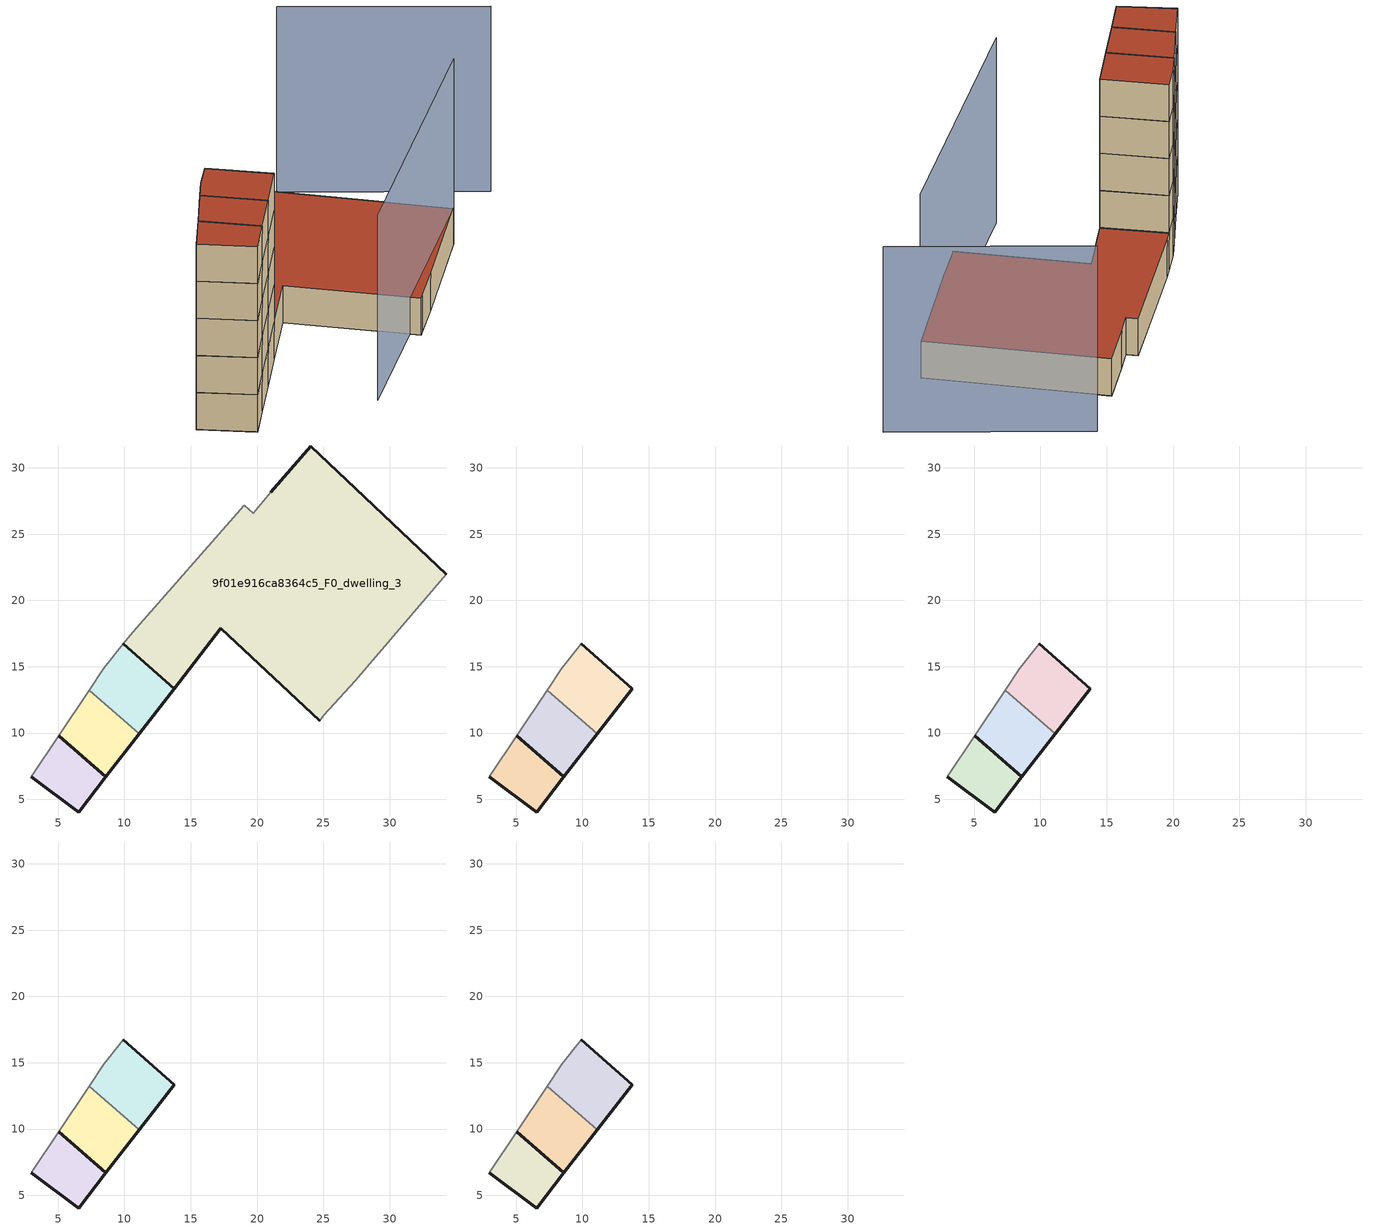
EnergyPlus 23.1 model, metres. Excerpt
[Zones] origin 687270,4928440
9f01e916ca8364c5_F0_dwelling_0
 floor ground (EU_floor_Construction): 6.55,4.05 8.6,6.7 5.06,9.81 2.99,6.69 z0
 wall outside (EU_wall_Construction): 5.06,9.81 8.6,6.7 6.55,4.05 2.99,6.69 z0:3
 wall adiabatic (EU_wall_Construction): 2.99,6.69 5.06,9.81 z0:3
9f01e916ca8364c5_F0_dwelling_1
 floor ground (EU_floor_Construction): 8.6,6.7 11.1,9.94 7.34,13.25 5.06,9.81 z0
 wall outside (EU_wall_Construction): 11.1,9.94 8.6,6.7 5.06,9.81 z0:3
 wall adiabatic (EU_wall_Construction): 5.06,9.81 7.34,13.25 z0:3
 wall to 9f01e916ca8364c5_F0_dwelling_2 (EU_wall_Construction): 7.34,13.25 11.1,9.94 z0:3
9f01e916ca8364c5_F0_dwelling_2
 floor ground (EU_floor_Construction): 11.1,9.94 13.74,13.36 9.91,16.73 8.44,14.9 7.34,13.25 z0
 wall outside (EU_wall_Construction): 9.9,16.73 13.74,13.36 11.1,9.94 z0:3
 wall adiabatic (EU_wall_Construction): 7.34,13.25 8.44,14.9 9.91,16.73 z0:3
9f01e916ca8364c5_F0_dwelling_3
 floor ground (EU_floor_Construction): 27.4,13.96 34.25,21.97 24.04,31.65 21.03,28.17 19.71,26.59 19.03,27.19 10.61,17.61 9.91,16.73 13.74,13.36 17.25,17.89 24.72,10.94 25.04,11.34 z0
 wall outside (EU_wall_Construction): 21.03,28.17 24.04,31.65 34.25,21.97 / 24.72,10.94 17.25,17.89 13.74,13.36 9.9,16.73 z0:3
 wall adiabatic (EU_wall_Construction): 9.91,16.73 10.61,17.61 19.03,27.19 19.71,26.59 21.03,28.17 / 34.25,21.97 27.4,13.96 25.04,11.34 24.72,10.94 z0:3
 roof outside (EU_roof_Construction): 34.25,21.97 27.4,13.96 25.04,11.34 24.72,10.94 17.25,17.89 13.74,13.36 9.91,16.73 10.61,17.61 19.03,27.19 19.71,26.59 21.03,28.17 24.04,31.65 z3
9f01e916ca8364c5_F1_dwelling_0
 floor to 9f01e916ca8364c5_F0_dwelling_0 (EU_floor_Construction): 6.55,4.05 8.6,6.7 5.06,9.81 2.99,6.69 z3
 wall outside (EU_wall_Construction): 5.06,9.81 8.6,6.7 6.55,4.05 2.99,6.69 z3:6
 wall adiabatic (EU_wall_Construction): 2.99,6.69 5.06,9.81 z3:6
9f01e916ca8364c5_F1_dwelling_1
 floor to 9f01e916ca8364c5_F0_dwelling_1 (EU_floor_Construction): 8.6,6.7 11.1,9.94 7.34,13.25 5.06,9.81 z3
 wall outside (EU_wall_Construction): 11.1,9.94 8.6,6.7 5.06,9.81 z3:6
 wall adiabatic (EU_wall_Construction): 5.06,9.81 7.34,13.25 z3:6
 wall to 9f01e916ca8364c5_F1_dwelling_2 (EU_wall_Construction): 7.34,13.25 11.1,9.94 z3:6
9f01e916ca8364c5_F1_dwelling_2
 floor to 9f01e916ca8364c5_F0_dwelling_2 (EU_floor_Construction): 11.1,9.94 13.74,13.36 9.9,16.73 8.44,14.9 7.34,13.25 z3
 wall outside (EU_wall_Construction): 9.91,16.73 13.74,13.36 11.1,9.94 z3:6
 wall adiabatic (EU_wall_Construction): 7.34,13.25 8.44,14.9 9.91,16.73 z3:6
9f01e916ca8364c5_F2_dwelling_0
 floor to 9f01e916ca8364c5_F1_dwelling_0 (EU_floor_Construction): 6.55,4.05 8.6,6.7 5.06,9.81 2.99,6.69 z6
 wall outside (EU_wall_Construction): 5.06,9.81 8.6,6.7 6.55,4.05 2.99,6.69 z6:9
 wall adiabatic (EU_wall_Construction): 2.99,6.69 5.06,9.81 z6:9
9f01e916ca8364c5_F2_dwelling_1
 floor to 9f01e916ca8364c5_F1_dwelling_1 (EU_floor_Construction): 8.6,6.7 11.1,9.94 7.34,13.25 5.06,9.81 z6
 wall outside (EU_wall_Construction): 11.1,9.94 8.6,6.7 5.06,9.81 z6:9
 wall adiabatic (EU_wall_Construction): 5.06,9.81 7.34,13.25 z6:9
 wall to 9f01e916ca8364c5_F2_dwelling_2 (EU_wall_Construction): 7.34,13.25 11.1,9.94 z6:9
9f01e916ca8364c5_F2_dwelling_2
 floor to 9f01e916ca8364c5_F1_dwelling_2 (EU_floor_Construction): 11.1,9.94 13.74,13.36 9.9,16.73 8.44,14.9 7.34,13.25 z6
 wall outside (EU_wall_Construction): 9.91,16.73 13.74,13.36 11.1,9.94 z6:9
 wall adiabatic (EU_wall_Construction): 7.34,13.25 8.44,14.9 9.91,16.73 z6:9
9f01e916ca8364c5_F3_dwelling_0
 floor to 9f01e916ca8364c5_F2_dwelling_0 (EU_floor_Construction): 6.55,4.05 8.6,6.7 5.06,9.81 2.99,6.69 z9
 wall outside (EU_wall_Construction): 5.06,9.81 8.6,6.7 6.55,4.05 2.99,6.69 z9:12
 wall adiabatic (EU_wall_Construction): 2.99,6.69 5.06,9.81 z9:12
9f01e916ca8364c5_F3_dwelling_1
 floor to 9f01e916ca8364c5_F2_dwelling_1 (EU_floor_Construction): 8.6,6.7 11.1,9.94 7.34,13.25 5.06,9.81 z9
 wall outside (EU_wall_Construction): 11.1,9.94 8.6,6.7 5.06,9.81 z9:12
 wall adiabatic (EU_wall_Construction): 5.06,9.81 7.34,13.25 z9:12
 wall to 9f01e916ca8364c5_F3_dwelling_2 (EU_wall_Construction): 7.34,13.25 11.1,9.94 z9:12
9f01e916ca8364c5_F3_dwelling_2
 floor to 9f01e916ca8364c5_F2_dwelling_2 (EU_floor_Construction): 11.1,9.94 13.74,13.36 9.9,16.73 8.44,14.9 7.34,13.25 z9
 wall outside (EU_wall_Construction): 9.91,16.73 13.74,13.36 11.1,9.94 z9:12
 wall adiabatic (EU_wall_Construction): 7.34,13.25 8.44,14.9 9.91,16.73 z9:12
9f01e916ca8364c5_F4_dwelling_0
 floor to 9f01e916ca8364c5_F3_dwelling_0 (EU_floor_Construction): 6.55,4.05 8.6,6.7 5.06,9.81 2.99,6.69 z12
 wall outside (EU_wall_Construction): 5.06,9.81 8.6,6.7 6.55,4.05 2.99,6.69 z12:15
 wall adiabatic (EU_wall_Construction): 2.99,6.69 5.06,9.81 z12:15
 roof outside (EU_roof_Construction): 8.6,6.7 6.55,4.05 2.99,6.69 5.06,9.81 z15
9f01e916ca8364c5_F4_dwelling_1
 floor to 9f01e916ca8364c5_F3_dwelling_1 (EU_floor_Construction): 8.6,6.7 11.1,9.94 7.34,13.25 5.06,9.81 z12
 wall outside (EU_wall_Construction): 11.1,9.94 8.6,6.7 5.06,9.81 z12:15
 wall adiabatic (EU_wall_Construction): 5.06,9.81 7.34,13.25 z12:15
 wall to 9f01e916ca8364c5_F4_dwelling_2 (EU_wall_Construction): 7.34,13.25 11.1,9.94 z12:15
 roof outside (EU_roof_Construction): 11.1,9.94 8.6,6.7 5.06,9.81 7.34,13.25 z15
9f01e916ca8364c5_F4_dwelling_2
 floor to 9f01e916ca8364c5_F3_dwelling_2 (EU_floor_Construction): 11.1,9.94 13.74,13.36 9.9,16.73 8.44,14.9 7.34,13.25 z12
 wall outside (EU_wall_Construction): 9.91,16.73 13.74,13.36 11.1,9.94 z12:15
 wall adiabatic (EU_wall_Construction): 7.34,13.25 8.44,14.9 9.91,16.73 z12:15
 roof outside (EU_roof_Construction): 13.74,13.36 11.1,9.94 7.34,13.25 8.44,14.9 9.91,16.73 z15
shading: 16.59,3.77 34.39,22.11 / 41.07,27.85 27.86,35.86 z0:15
[Building]
EU S2 Campaign: North Axis=0; Terrain=City; Solar Distribution=FullExterior
[Site:Location]
Bologna: Latitude=44.5; Longitude=11.25; Time Zone=1; Elevation=37
[SizingPeriod:WeatherFileDays]
AnnualSizingPeriod: Begin Month=1; Begin Day of Month=1; End Month=12; End Day of Month=31; Day of Week for Start Day=Monday; Use Weather File Daylight Saving Period=No; Use Weather File Rain and Snow Indicators=No
[MATERIAL]
EU_InternalMass_Material: Roughness=MediumRough; Thickness=0.1; Conductivity=1; Density=1800; Specific Heat=900; Thermal Absorptance=0.9; Solar Absorptance=0.7; Visible Absorptance=0.7
[MATERIAL:NOMASS] Roughness=MediumRough; Thermal Absorptance=0.9; Solar Absorptance=0.7; Visible Absorptance=0.7
Name | Thermal Resistance
EU_wall_NoMass | 0.905828
EU_roof_NoMass | 0.37593
EU_floor_NoMass | 0.67114
[CONSTRUCTION]
EU_wall_Construction: EU_wall_NoMass
EU_roof_Construction: EU_roof_NoMass
EU_floor_Construction: EU_floor_NoMass
EU_InternalMass_Construction: EU_InternalMass_Material
[ZONE] Type=1; Multiplier=1; Ceiling Height=autocalculate; Floor Area=autocalculate; Part of Total Floor Area=Yes
Name | Volume
9f01e916ca8364c5_F0_dwelling_0; 9f01e916ca8364c5_F1_dwelling_0; 9f01e916ca8364c5_F2_dwelling_0; 9f01e916ca8364c5_F3_dwelling_0; 9f01e916ca8364c5_F4_dwelling_0 | 48.5332
9f01e916ca8364c5_F0_dwelling_1 | 59.5701
9f01e916ca8364c5_F1_dwelling_1; 9f01e916ca8364c5_F2_dwelling_1; 9f01e916ca8364c5_F3_dwelling_1; 9f01e916ca8364c5_F4_dwelling_1 | 59.5693
9f01e916ca8364c5_F0_dwelling_2 | 65.9985
9f01e916ca8364c5_F1_dwelling_2; 9f01e916ca8364c5_F2_dwelling_2; 9f01e916ca8364c5_F3_dwelling_2; 9f01e916ca8364c5_F4_dwelling_2 | 65.9993
9f01e916ca8364c5_F0_dwelling_3 | 726.557
[INTERNALMASS] Construction=EU_InternalMass_Construction
Name | Zone or ZoneList | Surface Area
9f01e916ca8364c5_F0_dwelling_0_EU_InternalMass | 9f01e916ca8364c5_F0_dwelling_0 | 16.1778
9f01e916ca8364c5_F0_dwelling_1_EU_InternalMass | 9f01e916ca8364c5_F0_dwelling_1 | 19.8565
9f01e916ca8364c5_F0_dwelling_2_EU_InternalMass | 9f01e916ca8364c5_F0_dwelling_2 | 21.9997
9f01e916ca8364c5_F0_dwelling_3_EU_InternalMass | 9f01e916ca8364c5_F0_dwelling_3 | 242.186
9f01e916ca8364c5_F1_dwelling_0_EU_InternalMass | 9f01e916ca8364c5_F1_dwelling_0 | 19.7172
9f01e916ca8364c5_F1_dwelling_1_EU_InternalMass | 9f01e916ca8364c5_F1_dwelling_1 | 24.0372
9f01e916ca8364c5_F1_dwelling_2_EU_InternalMass | 9f01e916ca8364c5_F1_dwelling_2 | 256.463
9f01e916ca8364c5_F2_dwelling_0_EU_InternalMass | 9f01e916ca8364c5_F2_dwelling_0 | 19.7172
9f01e916ca8364c5_F2_dwelling_1_EU_InternalMass | 9f01e916ca8364c5_F2_dwelling_1 | 24.0372
9f01e916ca8364c5_F2_dwelling_2_EU_InternalMass | 9f01e916ca8364c5_F2_dwelling_2 | 256.463
9f01e916ca8364c5_F3_dwelling_0_EU_InternalMass | 9f01e916ca8364c5_F3_dwelling_0 | 19.7172
9f01e916ca8364c5_F3_dwelling_1_EU_InternalMass | 9f01e916ca8364c5_F3_dwelling_1 | 24.0372
9f01e916ca8364c5_F3_dwelling_2_EU_InternalMass | 9f01e916ca8364c5_F3_dwelling_2 | 256.463
9f01e916ca8364c5_F4_dwelling_0_EU_InternalMass | 9f01e916ca8364c5_F4_dwelling_0 | 19.7172
9f01e916ca8364c5_F4_dwelling_1_EU_InternalMass | 9f01e916ca8364c5_F4_dwelling_1 | 24.0372
9f01e916ca8364c5_F4_dwelling_2_EU_InternalMass | 9f01e916ca8364c5_F4_dwelling_2 | 256.463
[OTHEREQUIPMENT] Fuel Type=Electricity; Design Level Calculation Method=Watts/Area; Power per Zone Floor Area=1; Fraction Latent=0; Fraction Radiant=0; Fraction Lost=0; Carbon Dioxide Generation Rate=0; EndUse Subcategory=EU_Step8_InternalGains
Name | Zone or ZoneList or Space or SpaceList | Schedule
EU_Step8_InternalGain_9f01e916ca8364c5_F0_dwelling_0_f000 | 9f01e916ca8364c5_F0_dwelling_0 | EU_Step8_GainSchedule_9f01e916ca8364c5_F0_dwelling_0_f000
EU_Step8_InternalGain_9f01e916ca8364c5_F0_dwelling_1_f000 | 9f01e916ca8364c5_F0_dwelling_1 | EU_Step8_GainSchedule_9f01e916ca8364c5_F0_dwelling_1_f000
EU_Step8_InternalGain_9f01e916ca8364c5_F0_dwelling_2_f000 | 9f01e916ca8364c5_F0_dwelling_2 | EU_Step8_GainSchedule_9f01e916ca8364c5_F0_dwelling_2_f000
EU_Step8_InternalGain_9f01e916ca8364c5_F0_dwelling_3_f000 | 9f01e916ca8364c5_F0_dwelling_3 | EU_Step8_GainSchedule_9f01e916ca8364c5_F0_dwelling_3_f000
EU_Step8_InternalGain_9f01e916ca8364c5_F1_dwelling_0_f000 | 9f01e916ca8364c5_F1_dwelling_0 | EU_Step8_GainSchedule_9f01e916ca8364c5_F1_dwelling_0_f000
EU_Step8_InternalGain_9f01e916ca8364c5_F1_dwelling_1_f000 | 9f01e916ca8364c5_F1_dwelling_1 | EU_Step8_GainSchedule_9f01e916ca8364c5_F1_dwelling_1_f000
EU_Step8_InternalGain_9f01e916ca8364c5_F1_dwelling_2_f000 | 9f01e916ca8364c5_F1_dwelling_2 | EU_Step8_GainSchedule_9f01e916ca8364c5_F1_dwelling_2_f000
EU_Step8_InternalGain_9f01e916ca8364c5_F2_dwelling_0_f000 | 9f01e916ca8364c5_F2_dwelling_0 | EU_Step8_GainSchedule_9f01e916ca8364c5_F2_dwelling_0_f000
EU_Step8_InternalGain_9f01e916ca8364c5_F2_dwelling_1_f000 | 9f01e916ca8364c5_F2_dwelling_1 | EU_Step8_GainSchedule_9f01e916ca8364c5_F2_dwelling_1_f000
EU_Step8_InternalGain_9f01e916ca8364c5_F2_dwelling_2_f000 | 9f01e916ca8364c5_F2_dwelling_2 | EU_Step8_GainSchedule_9f01e916ca8364c5_F2_dwelling_2_f000
EU_Step8_InternalGain_9f01e916ca8364c5_F3_dwelling_0_f000 | 9f01e916ca8364c5_F3_dwelling_0 | EU_Step8_GainSchedule_9f01e916ca8364c5_F3_dwelling_0_f000
EU_Step8_InternalGain_9f01e916ca8364c5_F3_dwelling_1_f000 | 9f01e916ca8364c5_F3_dwelling_1 | EU_Step8_GainSchedule_9f01e916ca8364c5_F3_dwelling_1_f000
EU_Step8_InternalGain_9f01e916ca8364c5_F3_dwelling_2_f000 | 9f01e916ca8364c5_F3_dwelling_2 | EU_Step8_GainSchedule_9f01e916ca8364c5_F3_dwelling_2_f000
EU_Step8_InternalGain_9f01e916ca8364c5_F4_dwelling_0_f000 | 9f01e916ca8364c5_F4_dwelling_0 | EU_Step8_GainSchedule_9f01e916ca8364c5_F4_dwelling_0_f000
EU_Step8_InternalGain_9f01e916ca8364c5_F4_dwelling_1_f000 | 9f01e916ca8364c5_F4_dwelling_1 | EU_Step8_GainSchedule_9f01e916ca8364c5_F4_dwelling_1_f000
EU_Step8_InternalGain_9f01e916ca8364c5_F4_dwelling_2_f000 | 9f01e916ca8364c5_F4_dwelling_2 | EU_Step8_GainSchedule_9f01e916ca8364c5_F4_dwelling_2_f000
[ZONEVENTILATION:DESIGNFLOWRATE] Schedule=EU_AlwaysOn; Design Flow Rate Calculation Method=AirChanges/Hour; Air Changes per Hour=0.73129; Ventilation Type=Natural; Fan Pressure Rise=0; Fan Total Efficiency=1; Constant Term Coefficient=1; Temperature Term Coefficient=0; Velocity Term Coefficient=0; Velocity Squared Term Coefficient=0; Minimum Indoor Temperature=-100; Maximum Indoor Temperature=100; Delta Temperature=-100; Minimum Outdoor Temperature=-100; Maximum Outdoor Temperature=100; Maximum Wind Speed=40
Name | Zone or ZoneList or Space or SpaceList
EU_ConstantAir_9f01e916ca8364c5_F0_dwelling_0 | 9f01e916ca8364c5_F0_dwelling_0
EU_ConstantAir_9f01e916ca8364c5_F0_dwelling_1 | 9f01e916ca8364c5_F0_dwelling_1
EU_ConstantAir_9f01e916ca8364c5_F0_dwelling_2 | 9f01e916ca8364c5_F0_dwelling_2
EU_ConstantAir_9f01e916ca8364c5_F0_dwelling_3 | 9f01e916ca8364c5_F0_dwelling_3
EU_ConstantAir_9f01e916ca8364c5_F1_dwelling_0 | 9f01e916ca8364c5_F1_dwelling_0
EU_ConstantAir_9f01e916ca8364c5_F1_dwelling_1 | 9f01e916ca8364c5_F1_dwelling_1
EU_ConstantAir_9f01e916ca8364c5_F1_dwelling_2 | 9f01e916ca8364c5_F1_dwelling_2
EU_ConstantAir_9f01e916ca8364c5_F2_dwelling_0 | 9f01e916ca8364c5_F2_dwelling_0
EU_ConstantAir_9f01e916ca8364c5_F2_dwelling_1 | 9f01e916ca8364c5_F2_dwelling_1
EU_ConstantAir_9f01e916ca8364c5_F2_dwelling_2 | 9f01e916ca8364c5_F2_dwelling_2
EU_ConstantAir_9f01e916ca8364c5_F3_dwelling_0 | 9f01e916ca8364c5_F3_dwelling_0
EU_ConstantAir_9f01e916ca8364c5_F3_dwelling_1 | 9f01e916ca8364c5_F3_dwelling_1
EU_ConstantAir_9f01e916ca8364c5_F3_dwelling_2 | 9f01e916ca8364c5_F3_dwelling_2
EU_ConstantAir_9f01e916ca8364c5_F4_dwelling_0 | 9f01e916ca8364c5_F4_dwelling_0
EU_ConstantAir_9f01e916ca8364c5_F4_dwelling_1 | 9f01e916ca8364c5_F4_dwelling_1
EU_ConstantAir_9f01e916ca8364c5_F4_dwelling_2 | 9f01e916ca8364c5_F4_dwelling_2
[HVACTEMPLATE:THERMOSTAT] Constant Heating Setpoint=20; Constant Cooling Setpoint=50
EU_HeatOnly_9f01e916ca8364c5_F0_dwelling_0; EU_HeatOnly_9f01e916ca8364c5_F0_dwelling_1; EU_HeatOnly_9f01e916ca8364c5_F0_dwelling_2; EU_HeatOnly_9f01e916ca8364c5_F0_dwelling_3; EU_HeatOnly_9f01e916ca8364c5_F1_dwelling_0; EU_HeatOnly_9f01e916ca8364c5_F1_dwelling_1; EU_HeatOnly_9f01e916ca8364c5_F1_dwelling_2; EU_HeatOnly_9f01e916ca8364c5_F2_dwelling_0; EU_HeatOnly_9f01e916ca8364c5_F2_dwelling_1; EU_HeatOnly_9f01e916ca8364c5_F2_dwelling_2; EU_HeatOnly_9f01e916ca8364c5_F3_dwelling_0; EU_HeatOnly_9f01e916ca8364c5_F3_dwelling_1; EU_HeatOnly_9f01e916ca8364c5_F3_dwelling_2; EU_HeatOnly_9f01e916ca8364c5_F4_dwelling_0; EU_HeatOnly_9f01e916ca8364c5_F4_dwelling_1; EU_HeatOnly_9f01e916ca8364c5_F4_dwelling_2
[HVACTEMPLATE:ZONE:IDEALLOADSAIRSYSTEM] System Availability Schedule=EU_AlwaysOn; Maximum Heating Supply Air Temperature=50; Minimum Cooling Supply Air Temperature=13; Maximum Heating Supply Air Humidity Ratio=0.0156; Minimum Cooling Supply Air Humidity Ratio=0.0077; Heating Limit=NoLimit; Cooling Limit=NoLimit; Heating Availability Schedule=EU_AlwaysOn; Cooling Availability Schedule=EU_CoolingOff; Dehumidification Control Type=ConstantSensibleHeatRatio; Cooling Sensible Heat Ratio=0.7; Dehumidification Setpoint=60; Humidification Control Type=None; Humidification Setpoint=30; Outdoor Air Method=None; Outdoor Air Flow Rate per Person=0.00944; Outdoor Air Flow Rate per Zone Floor Area=0; Outdoor Air Flow Rate per Zone=0; Demand Controlled Ventilation Type=None; Outdoor Air Economizer Type=NoEconomizer; Heat Recovery Type=None; Sensible Heat Recovery Effectiveness=0.7; Latent Heat Recovery Effectiveness=0.65
Name | Template Thermostat
9f01e916ca8364c5_F0_dwelling_0 | EU_HeatOnly_9f01e916ca8364c5_F0_dwelling_0
9f01e916ca8364c5_F0_dwelling_1 | EU_HeatOnly_9f01e916ca8364c5_F0_dwelling_1
9f01e916ca8364c5_F0_dwelling_2 | EU_HeatOnly_9f01e916ca8364c5_F0_dwelling_2
9f01e916ca8364c5_F0_dwelling_3 | EU_HeatOnly_9f01e916ca8364c5_F0_dwelling_3
9f01e916ca8364c5_F1_dwelling_0 | EU_HeatOnly_9f01e916ca8364c5_F1_dwelling_0
9f01e916ca8364c5_F1_dwelling_1 | EU_HeatOnly_9f01e916ca8364c5_F1_dwelling_1
9f01e916ca8364c5_F1_dwelling_2 | EU_HeatOnly_9f01e916ca8364c5_F1_dwelling_2
9f01e916ca8364c5_F2_dwelling_0 | EU_HeatOnly_9f01e916ca8364c5_F2_dwelling_0
9f01e916ca8364c5_F2_dwelling_1 | EU_HeatOnly_9f01e916ca8364c5_F2_dwelling_1
9f01e916ca8364c5_F2_dwelling_2 | EU_HeatOnly_9f01e916ca8364c5_F2_dwelling_2
9f01e916ca8364c5_F3_dwelling_0 | EU_HeatOnly_9f01e916ca8364c5_F3_dwelling_0
9f01e916ca8364c5_F3_dwelling_1 | EU_HeatOnly_9f01e916ca8364c5_F3_dwelling_1
9f01e916ca8364c5_F3_dwelling_2 | EU_HeatOnly_9f01e916ca8364c5_F3_dwelling_2
9f01e916ca8364c5_F4_dwelling_0 | EU_HeatOnly_9f01e916ca8364c5_F4_dwelling_0
9f01e916ca8364c5_F4_dwelling_1 | EU_HeatOnly_9f01e916ca8364c5_F4_dwelling_1
9f01e916ca8364c5_F4_dwelling_2 | EU_HeatOnly_9f01e916ca8364c5_F4_dwelling_2
[SIZING:ZONE] Zone Cooling Design Supply Air Temperature Input Method=SupplyAirTemperature; Zone Cooling Design Supply Air Temperature=13; Zone Heating Design Supply Air Temperature Input Method=SupplyAirTemperature; Zone Heating Design Supply Air Temperature=50; Zone Cooling Design Supply Air Humidity Ratio=0.008; Zone Heating Design Supply Air Humidity Ratio=0.008; Cooling Design Air Flow Method=DesignDay; Cooling Design Air Flow Rate=0; Cooling Minimum Air Flow per Zone Floor Area=0.000762; Cooling Minimum Air Flow=0; Cooling Minimum Air Flow Fraction=0.2; Heating Design Air Flow Method=DesignDay; Heating Design Air Flow Rate=0; Heating Maximum Air Flow per Zone Floor Area=0.002032; Heating Maximum Air Flow=0.141576; Heating Maximum Air Flow Fraction=0.3; Account for Dedicated Outdoor Air System=No; Dedicated Outdoor Air System Control Strategy=NeutralSupplyAir; Dedicated Outdoor Air Low Setpoint Temperature for Design=autosize; Dedicated Outdoor Air High Setpoint Temperature for Design=autosize; Zone Load Sizing Method=Sensible Load Only No Latent Load; Zone Latent Cooling Design Supply Air Humidity Ratio Input Method=HumidityRatioDifference; Zone Cooling Design Supply Air Humidity Ratio Difference=0.005; Zone Latent Heating Design Supply Air Humidity Ratio Input Method=HumidityRatioDifference; Zone Humidification Design Supply Air Humidity Ratio Difference=0.005
9f01e916ca8364c5_F0_dwelling_0; 9f01e916ca8364c5_F0_dwelling_1; 9f01e916ca8364c5_F0_dwelling_2; 9f01e916ca8364c5_F0_dwelling_3; 9f01e916ca8364c5_F1_dwelling_0; 9f01e916ca8364c5_F1_dwelling_1; 9f01e916ca8364c5_F1_dwelling_2; 9f01e916ca8364c5_F2_dwelling_0; 9f01e916ca8364c5_F2_dwelling_1; 9f01e916ca8364c5_F2_dwelling_2; 9f01e916ca8364c5_F3_dwelling_0; 9f01e916ca8364c5_F3_dwelling_1; 9f01e916ca8364c5_F3_dwelling_2; 9f01e916ca8364c5_F4_dwelling_0; 9f01e916ca8364c5_F4_dwelling_1; 9f01e916ca8364c5_F4_dwelling_2
[SCHEDULE:CONSTANT]
Name | Hourly Value
EU_AlwaysOn | 1
EU_CoolingOff | 0
[SCHEDULE:FILE] Column Number=1; Rows to Skip at Top=0; Number of Hours of Data=8760; Column Separator=Comma; Interpolate to Timestep=No; Minutes per Item=60; Adjust Schedule for Daylight Savings=Yes
Name | File
EU_Step8_GainSchedule_9f01e916ca8364c5_F0_dwelling_0_f000 | ../../schedules/9f01e916ca8364c5/9f01e916ca8364c5_F0_dwelling_0_f000_gain.csv
EU_Step8_GainSchedule_9f01e916ca8364c5_F0_dwelling_1_f000 | ../../schedules/9f01e916ca8364c5/9f01e916ca8364c5_F0_dwelling_1_f000_gain.csv
EU_Step8_GainSchedule_9f01e916ca8364c5_F0_dwelling_2_f000 | ../../schedules/9f01e916ca8364c5/9f01e916ca8364c5_F0_dwelling_2_f000_gain.csv
EU_Step8_GainSchedule_9f01e916ca8364c5_F0_dwelling_3_f000 | ../../schedules/9f01e916ca8364c5/9f01e916ca8364c5_F0_dwelling_3_f000_gain.csv
EU_Step8_GainSchedule_9f01e916ca8364c5_F1_dwelling_0_f000 | ../../schedules/9f01e916ca8364c5/9f01e916ca8364c5_F1_dwelling_0_f000_gain.csv
EU_Step8_GainSchedule_9f01e916ca8364c5_F1_dwelling_1_f000 | ../../schedules/9f01e916ca8364c5/9f01e916ca8364c5_F1_dwelling_1_f000_gain.csv
EU_Step8_GainSchedule_9f01e916ca8364c5_F1_dwelling_2_f000 | ../../schedules/9f01e916ca8364c5/9f01e916ca8364c5_F1_dwelling_2_f000_gain.csv
EU_Step8_GainSchedule_9f01e916ca8364c5_F2_dwelling_0_f000 | ../../schedules/9f01e916ca8364c5/9f01e916ca8364c5_F2_dwelling_0_f000_gain.csv
EU_Step8_GainSchedule_9f01e916ca8364c5_F2_dwelling_1_f000 | ../../schedules/9f01e916ca8364c5/9f01e916ca8364c5_F2_dwelling_1_f000_gain.csv
EU_Step8_GainSchedule_9f01e916ca8364c5_F2_dwelling_2_f000 | ../../schedules/9f01e916ca8364c5/9f01e916ca8364c5_F2_dwelling_2_f000_gain.csv
EU_Step8_GainSchedule_9f01e916ca8364c5_F3_dwelling_0_f000 | ../../schedules/9f01e916ca8364c5/9f01e916ca8364c5_F3_dwelling_0_f000_gain.csv
EU_Step8_GainSchedule_9f01e916ca8364c5_F3_dwelling_1_f000 | ../../schedules/9f01e916ca8364c5/9f01e916ca8364c5_F3_dwelling_1_f000_gain.csv
EU_Step8_GainSchedule_9f01e916ca8364c5_F3_dwelling_2_f000 | ../../schedules/9f01e916ca8364c5/9f01e916ca8364c5_F3_dwelling_2_f000_gain.csv
EU_Step8_GainSchedule_9f01e916ca8364c5_F4_dwelling_0_f000 | ../../schedules/9f01e916ca8364c5/9f01e916ca8364c5_F4_dwelling_0_f000_gain.csv
EU_Step8_GainSchedule_9f01e916ca8364c5_F4_dwelling_1_f000 | ../../schedules/9f01e916ca8364c5/9f01e916ca8364c5_F4_dwelling_1_f000_gain.csv
EU_Step8_GainSchedule_9f01e916ca8364c5_F4_dwelling_2_f000 | ../../schedules/9f01e916ca8364c5/9f01e916ca8364c5_F4_dwelling_2_f000_gain.csv
